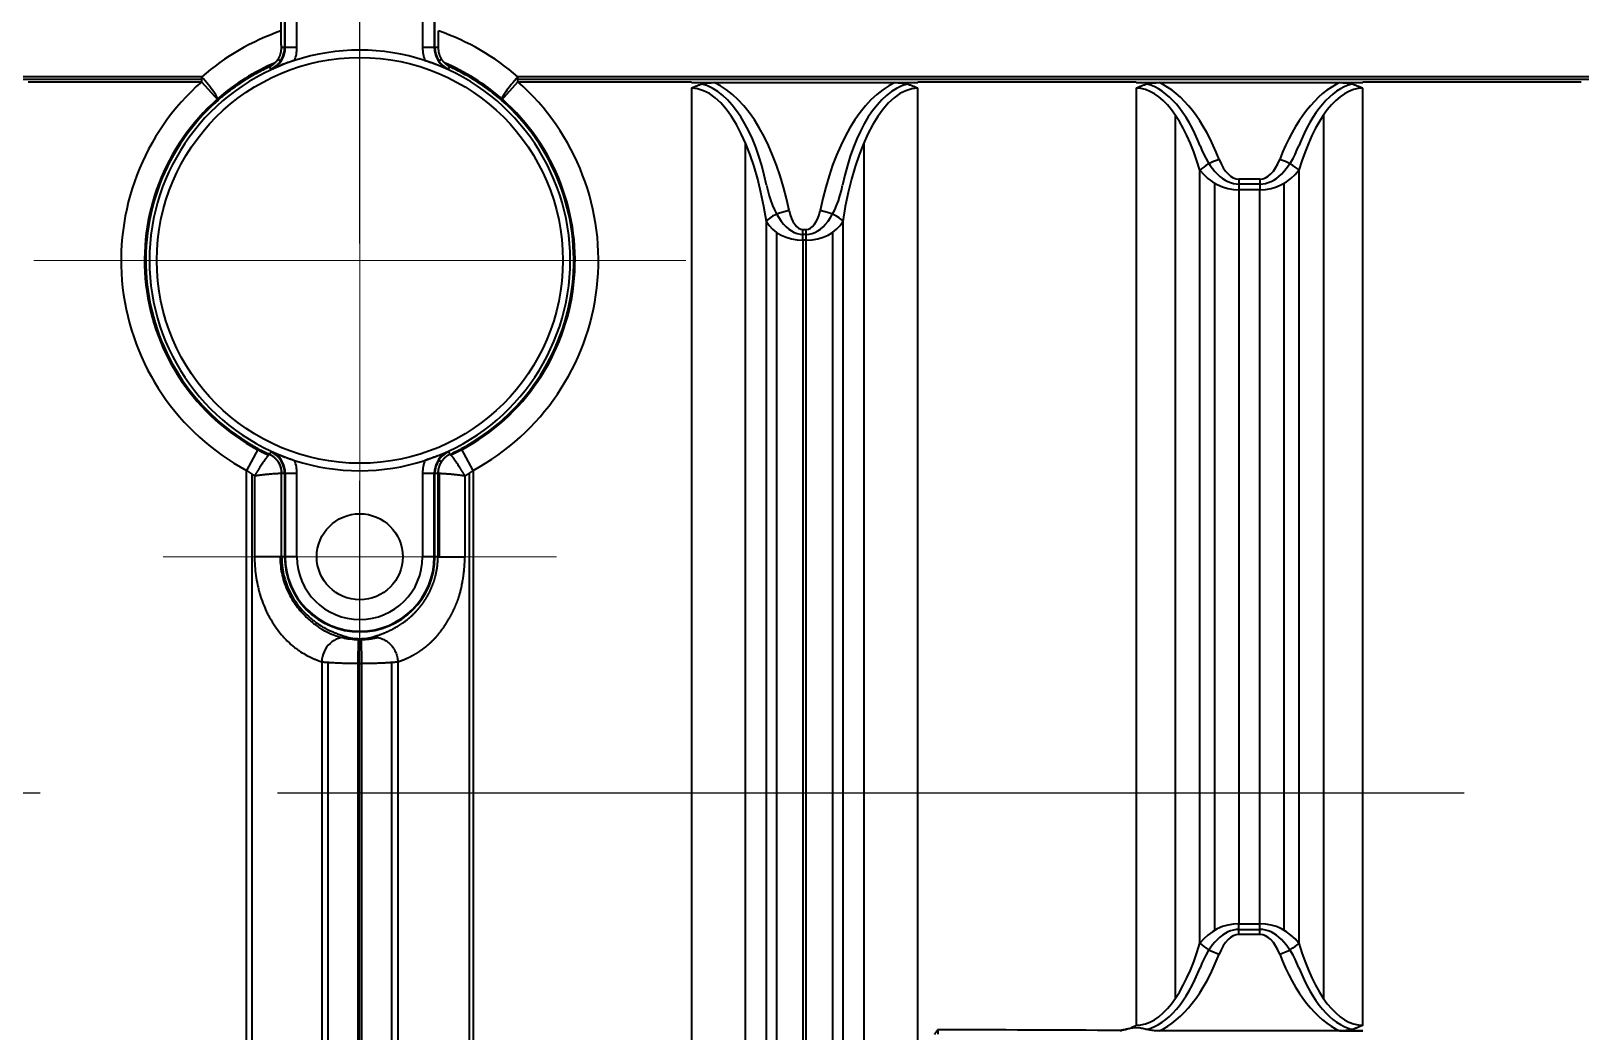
# Model space of a CAD drawing. Header units: millimetres. Extents: x -65 to 964, y 107 to 564.
# Drawn here: x 156.9 to 220, y 364.4 to 405.1 of the extents above; entities that cross this region are included whole.
import ezdxf

# ---------------------------------------------------------------- set-up
doc = ezdxf.new("R2010")
doc.units = ezdxf.units.MM
doc.linetypes.add('CENTER', pattern=[50.8, 31.75, -6.35, 6.35, -6.35])
doc.layers.add('1', color=7, linetype='Continuous', true_color=0xffffff)
doc.layers.add('10', color=7, linetype='Continuous', true_color=0xffffff)

msp = doc.modelspace()

# ---------------------------------------------------------------- linework, layer by layer
at = {"layer": '1', "color": 1, "linetype": 'CENTER', "ltscale": 1.52}
for p, q in [((170.301, 184.131), (170.301, 564.131)), ((-64.699, 374.131), (405.301, 374.131))]:
    msp.add_line(p, q, dxfattribs=at)
at = {"layer": '1', "color": 1, "linetype": 'CENTER', "lineweight": 18}
for p, q in [((170.301, 399.851), (170.301, 415.851)), ((170.301, 382.535), (170.301, 409.048)), ((157.044, 395.791), (183.557, 395.791)), ((170.301, 375.731), (170.301, 391.731)), ((162.301, 383.731), (178.301, 383.731))]:
    msp.add_line(p, q, dxfattribs=at)
at = {"layer": '10', "color": 7, "linetype": 'Continuous', "lineweight": 35}
for p, q in [((167.245, 413.416), (167.245, 404.451)), ((167.27, 404.451), (167.27, 413.44)), ((167.747, 404.451), (167.747, 413.471)), ((172.855, 413.471), (172.855, 404.451)), ((173.331, 413.44), (173.331, 404.451)), ((173.356, 404.451), (173.356, 413.416)), ((167.164, 411.842), (167.095, 405.127)), ((167.245, 404.451), (167.099, 404.451)), ((167.747, 404.451), (167.245, 404.451)), ((173.356, 404.451), (172.855, 404.451)), ((173.502, 404.451), (173.356, 404.451)), ((166.687, 403.577), (166.643, 403.671)), ((166.975, 403.985), (167.081, 403.913)), ((173.521, 403.913), (173.626, 403.986)), ((173.915, 403.577), (173.959, 403.671)), ((163.871, 403.258), (95.931, 403.258)), ((95.931, 403.162), (163.871, 403.162)), ((156.817, 403.064), (163.871, 403.064)), ((163.871, 403.258), (163.871, 403.064)), ((163.871, 403.064), (164.536, 402.312)), ((176.065, 402.312), (176.73, 403.064)), ((176.73, 403.064), (176.73, 403.258)), ((244.671, 403.258), (176.73, 403.258)), ((176.73, 403.162), (244.671, 403.162)), ((176.73, 403.064), (183.785, 403.064)), ((183.785, 403.029), (192.997, 403.029)), ((183.785, 403.027), (184.714, 403.027)), ((183.785, 402.797), (183.785, 321.924)), ((192.068, 403.027), (192.997, 403.027)), ((192.997, 403.064), (201.875, 403.064)), ((192.997, 321.924), (192.997, 402.797)), ((201.875, 403.029), (211.087, 403.029)), ((201.875, 403.027), (202.804, 403.027)), ((201.875, 402.797), (201.875, 364.666)), ((210.158, 403.027), (211.087, 403.027)), ((211.087, 403.064), (219.965, 403.064)), ((211.087, 364.666), (211.087, 402.797)), ((203.473, 365.761), (203.473, 401.701)), ((209.489, 401.701), (209.489, 365.761)), ((185.987, 321.924), (185.987, 400.562)), ((190.794, 400.562), (190.794, 321.924)), ((204.468, 368.002), (204.468, 399.461)), ((206.056, 399.104), (206.905, 399.104)), ((206.056, 399.104), (206.056, 398.665)), ((206.905, 399.104), (206.905, 398.665)), ((208.493, 399.461), (208.493, 368.002)), ((205.078, 368.536), (205.078, 398.927)), ((206.905, 398.896), (206.056, 398.896)), ((206.056, 398.665), (206.056, 368.798)), ((206.905, 398.665), (206.056, 398.665)), ((206.905, 368.798), (206.905, 398.665)), ((207.883, 398.927), (207.883, 368.536)), ((186.842, 324.856), (186.842, 397.378)), ((189.94, 397.378), (189.94, 324.856)), ((187.256, 325.457), (187.256, 396.93)), ((188.324, 397.053), (188.458, 397.053)), ((188.324, 396.615), (188.324, 397.053)), ((188.458, 396.846), (188.324, 396.846)), ((188.324, 396.615), (188.324, 325.879)), ((188.458, 396.615), (188.324, 396.615)), ((188.458, 396.615), (188.458, 397.053)), ((188.458, 325.879), (188.458, 396.615)), ((189.526, 396.93), (189.526, 325.457)), ((166.171, 388.13), (165.695, 387.247)), ((173.519, 387.668), (173.619, 387.599)), ((173.915, 388.006), (173.966, 387.896)), ((174.907, 387.247), (174.431, 388.13)), ((165.695, 321.924), (165.695, 387.247)), ((165.916, 387.097), (165.916, 321.924)), ((166.021, 387.028), (166.021, 383.731)), ((167.124, 387.131), (167.245, 387.131)), ((167.124, 383.731), (167.124, 387.131)), ((167.245, 387.131), (167.747, 387.131)), ((167.245, 387.131), (167.245, 383.731)), ((167.27, 387.131), (167.27, 383.731)), ((167.747, 383.731), (167.747, 387.131)), ((172.855, 387.131), (172.855, 383.731)), ((172.855, 387.131), (173.356, 387.131)), ((173.331, 383.731), (173.331, 387.131)), ((173.356, 383.731), (173.356, 387.131)), ((173.356, 387.131), (173.478, 387.131)), ((173.478, 387.131), (173.478, 383.731)), ((173.533, 387.131), (173.533, 383.731)), ((174.58, 383.731), (174.58, 387.029)), ((174.743, 387.135), (174.743, 321.924)), ((174.907, 387.247), (174.907, 321.924)), ((167.124, 383.731), (166.021, 383.731)), ((167.245, 383.731), (167.124, 383.731)), ((167.747, 383.731), (167.245, 383.731)), ((173.356, 383.731), (172.855, 383.731)), ((173.478, 383.731), (173.356, 383.731)), ((170.234, 379.395), (170.249, 380.398)), ((170.352, 380.398), (170.368, 379.395)), ((168.752, 379.458), (168.752, 324.856)), ((168.997, 379.438), (168.997, 325.276)), ((170.234, 325.879), (170.234, 379.395)), ((170.368, 379.395), (170.368, 325.879)), ((171.604, 325.276), (171.604, 379.438)), ((171.85, 379.458), (171.85, 324.856)), ((206.056, 368.798), (206.905, 368.798)), ((206.056, 368.359), (206.056, 368.798)), ((206.905, 368.359), (206.905, 368.798)), ((206.056, 368.567), (206.905, 368.567)), ((206.905, 368.359), (206.056, 368.359)), ((211.087, 364.435), (210.158, 364.435))]:
    msp.add_line(p, q, dxfattribs=at)
for centre, radius in [((170.301, 395.791), 8.256), ((170.301, 383.731), 1.75)]:
    msp.add_circle(centre, radius, dxfattribs=at)
for centre, radius, start, end in [((166.281, 404.451), 0.964, 294.90106, 0), ((166.281, 404.451), 0.989, 305.28924, 0), ((166.281, 404.451), 1.466, 339.11609, 0), ((170.301, 395.791), 8.558, 71.96087, 108.03913), ((174.321, 404.451), 1.466, 180, 200.88391), ((174.321, 404.451), 0.989, 180, 234.71093), ((174.321, 404.451), 0.964, 180, 245.09894), ((170.301, 395.791), 8.557, 108.03913, 251.96087), ((170.301, 395.791), 8.557, 288.03913, 71.96087), ((170.301, 395.791), 9.707, 131.48037, 241.67156), ((170.301, 395.791), 9.707, 298.32844, 48.51963), ((170.301, 395.791), 8.753, 131.48037, 241.67156), ((170.301, 395.791), 8.703, 131.48037, 241.67156), ((170.301, 395.791), 8.703, 298.32844, 48.51963), ((170.301, 395.791), 8.753, 298.32844, 48.51963), ((166.281, 387.131), 0.964, 0, 65.10173), ((166.281, 387.131), 0.989, 0, 54.70896), ((174.321, 387.131), 0.989, 125.29149, 180), ((174.321, 387.131), 0.964, 114.8981, 180), ((166.281, 387.131), 1.466, 0, 20.88391), ((170.301, 395.791), 8.558, 251.96087, 288.03913), ((174.321, 387.131), 1.466, 159.11609, 180), ((170.301, 383.731), 3.056, 180, 0), ((170.301, 383.731), 3.031, 180, 0), ((170.301, 383.731), 2.554, 180, 0), ((170.301, 383.731), 3.384, 269.11565, 270.88435), ((170.301, 383.731), 3.334, 269.11565, 270.88435), ((170.301, 383.731), 4.337, 269.11565, 270.88435)]:
    msp.add_arc(centre, radius, start, end, dxfattribs=at)
for centre, major_axis, ratio, start_param, end_param in [((170.301, 395.885), (0, 9.783), 0.999947, 0.33384, 0.717168), ((170.301, 395.885), (0, 9.783), 0.999947, 5.566017, 5.949346), ((170.301, 395.7), (0, 8.83), 0.999947, 0.400922, 0.712945), ((170.301, 395.7), (0, 8.83), 0.999947, 5.570241, 5.882263), ((163.871, 403.064), (0.661, -0.757), 0.128204, 0.052796, 1.716755), ((176.73, 403.064), (-0.661, -0.757), 0.128204, 4.566431, 6.230389), ((183.785, 393.946), (0, 8.85), 0.37474, 5.110584, 6.283185), ((183.785, 396.228), (0, 6.8), 0.487733, 5.109004, 6.150892), ((183.785, 394.385), (0, 8.85), 0.487733, 5.110584, 6.066213), ((192.997, 394.385), (0, 8.85), 0.487733, 0.216972, 1.172601), ((192.997, 396.228), (0, 6.8), 0.487733, 0.132278, 1.174154), ((192.997, 393.946), (0, 8.85), 0.37474, 0, 1.172601), ((201.875, 393.946), (0, 8.85), 0.37474, 5.385112, 6.283185), ((201.875, 396.228), (0, 6.8), 0.487733, 5.38361, 6.150892), ((201.875, 394.385), (0, 8.85), 0.487733, 5.385112, 6.066213), ((211.087, 394.385), (0, 8.85), 0.487733, 0.216972, 0.898073), ((211.087, 396.228), (0, 6.8), 0.487733, 0.132278, 0.900066), ((211.087, 393.946), (0, 8.85), 0.37474, 0, 0.898073), ((206.056, 403.058), (0, 4.162), 0.487733, 2.245974, 3.141593), ((206.905, 403.058), (0, 4.162), 0.487733, 3.141593, 4.036411), ((205.251, 399.461), (0.932, 0.362), 0.413857, 1.411347, 2.387692), ((206.056, 401.215), (0, 2.112), 0.487733, 2.243519, 3.141593), ((206.905, 401.215), (0, 2.112), 0.487733, 3.141593, 4.039666), ((207.711, 399.461), (-0.932, 0.362), 0.413857, 3.895494, 4.871838), ((206.056, 400.777), (0, 2.112), 0.961259, 2.243519, 3.141593), ((206.905, 400.777), (0, 2.112), 0.961259, 3.141593, 4.039666), ((188.324, 400.143), (0, 3.297), 0.487733, 1.97225, 3.141593), ((188.458, 400.143), (0, 3.297), 0.487733, 3.141593, 4.310991), ((187.763, 397.378), (-0.98, -0.201), 0.431102, 4.624168, 5.838981), ((188.324, 398.3), (0, 1.247), 0.487733, 1.968991, 3.141593), ((188.458, 398.3), (0, 1.247), 0.487733, 3.141593, 4.314194), ((189.018, 397.378), (0.98, -0.201), 0.431102, 0.444204, 1.659017), ((188.324, 397.861), (-1.608, 0), 0.775239, 0.398195, 1.570796), ((188.458, 397.861), (-1.608, 0), 0.775239, 1.570796, 2.743398), ((169.678, 379.458), (0.263, 0.97), 0.916691, 0.131349, 1.814849), ((206.056, 366.686), (0, 2.112), 0.961259, 0, 0.898073), ((206.905, 366.686), (0, 2.112), 0.961259, 5.385112, 6.283185), ((206.056, 364.405), (0, 4.162), 0.487733, 0, 0.895619), ((206.056, 366.247), (0, 2.112), 0.487733, 0, 0.898073), ((206.905, 364.405), (0, 4.162), 0.487733, 5.388367, 6.283185), ((206.905, 366.247), (0, 2.112), 0.487733, 5.385112, 6.283185), ((201.875, 373.516), (0, 8.85), 0.37474, 3.141593, 4.039666), ((201.875, 373.078), (0, 8.85), 0.487733, 3.358234, 4.039666), ((205.251, 368.002), (0.932, -0.362), 0.413857, 3.895494, 4.871838), ((207.711, 368.002), (-0.932, -0.362), 0.413857, 1.411347, 2.387692), ((211.087, 373.078), (0, 8.85), 0.487733, 2.243519, 2.924624), ((211.087, 373.516), (0, 8.85), 0.37474, 2.243519, 3.141593), ((201.875, 371.235), (0, 6.8), 0.487733, 3.272819, 4.041168), ((211.087, 371.235), (0, 6.8), 0.487733, 2.241527, 3.009299), ((772.461, 362.375), (-626.443, 1.852), 0.001442, 5.826717, 5.854122)]:
    msp.add_ellipse(centre, major_axis=major_axis, ratio=ratio, start_param=start_param, end_param=end_param, dxfattribs=at)
for points, knots in [([(167.095, 405.127), (167.095, 405.07), (167.094, 404.956), (167.094, 404.841), (167.095, 404.769), (167.095, 404.755), (167.095, 404.726), (167.095, 404.684), (167.096, 404.641), (167.097, 404.558), (167.098, 404.504), (167.099, 404.451)], [0, 0, 0, 0, 0.25, 0.5, 0.5, 0.5625, 0.5625, 0.625, 0.75, 0.75, 1, 1, 1, 1]), ([(173.502, 404.451), (173.503, 404.504), (173.504, 404.558), (173.506, 404.669), (173.506, 404.725), (173.507, 404.797), (173.507, 404.811), (173.507, 404.84), (173.507, 404.884), (173.507, 404.927), (173.507, 405.013), (173.507, 405.07), (173.506, 405.127)], [0, 0, 0, 0, 0.25, 0.25, 0.5, 0.5, 0.5625, 0.5625, 0.625, 0.75, 0.75, 1, 1, 1, 1]), ([(167.099, 404.451), (167.1, 404.404), (167.098, 404.358), (167.086, 404.27), (167.076, 404.228), (167.061, 404.177), (167.058, 404.167), (167.051, 404.147), (167.041, 404.118), (167.029, 404.089), (167.004, 404.035), (166.985, 404), (166.943, 403.935), (166.921, 403.905), (166.872, 403.847), (166.846, 403.821), (166.792, 403.771), (166.764, 403.749), (166.72, 403.718), (166.697, 403.703), (166.674, 403.689), (166.659, 403.68), (166.651, 403.676), (166.643, 403.671)], [0, 0, 0, 0, 0.125, 0.125, 0.25, 0.25, 0.28125, 0.28125, 0.3125, 0.375, 0.375, 0.5, 0.5, 0.625, 0.625, 0.75, 0.75, 0.875, 0.875, 0.9375, 0.96875, 0.96875, 1, 1, 1, 1]), ([(173.959, 403.671), (173.951, 403.676), (173.943, 403.68), (173.927, 403.689), (173.904, 403.703), (173.881, 403.718), (173.837, 403.749), (173.809, 403.771), (173.755, 403.821), (173.729, 403.847), (173.681, 403.905), (173.658, 403.935), (173.617, 404), (173.598, 404.035), (173.572, 404.089), (173.561, 404.118), (173.55, 404.147), (173.543, 404.167), (173.54, 404.177), (173.525, 404.228), (173.516, 404.27), (173.504, 404.358), (173.501, 404.404), (173.502, 404.451)], [0, 0, 0, 0, 0.03125, 0.03125, 0.0625, 0.125, 0.125, 0.25, 0.25, 0.375, 0.375, 0.5, 0.5, 0.625, 0.625, 0.6875, 0.71875, 0.71875, 0.75, 0.75, 0.875, 0.875, 1, 1, 1, 1]), ([(166.643, 403.671), (166.451, 403.583), (166.075, 403.395), (165.536, 403.073), (165.193, 402.834), (164.941, 402.645), (164.858, 402.58), (164.695, 402.448), (164.615, 402.381), (164.536, 402.312)], [0, 0, 0, 0, 0.25, 0.5, 0.75, 0.75, 0.875, 0.875, 1, 1, 1, 1]), ([(167.65, 403.929), (167.604, 403.914), (167.559, 403.899), (167.469, 403.869), (167.425, 403.854), (167.359, 403.831), (167.338, 403.824), (167.295, 403.809), (167.274, 403.801), (167.211, 403.779), (167.171, 403.765), (167.052, 403.721), (166.976, 403.692), (166.866, 403.649), (166.829, 403.635), (166.775, 403.613), (166.749, 403.602), (166.722, 403.591), (166.704, 403.584), (166.695, 403.58), (166.687, 403.577)], [0, 0, 0, 0, 0.125, 0.125, 0.25, 0.25, 0.3125, 0.3125, 0.375, 0.375, 0.5, 0.5, 0.75, 0.75, 0.875, 0.875, 0.9375, 0.96875, 0.96875, 1, 1, 1, 1]), ([(172.951, 403.929), (172.997, 403.914), (173.042, 403.899), (173.132, 403.869), (173.176, 403.854), (173.242, 403.831), (173.264, 403.824), (173.306, 403.809), (173.327, 403.801), (173.39, 403.779), (173.43, 403.765), (173.549, 403.721), (173.625, 403.692), (173.736, 403.649), (173.772, 403.635), (173.826, 403.613), (173.853, 403.602), (173.879, 403.591), (173.897, 403.584), (173.906, 403.58), (173.915, 403.577)], [0, 0, 0, 0, 0.125, 0.125, 0.25, 0.25, 0.3125, 0.3125, 0.375, 0.375, 0.5, 0.5, 0.75, 0.75, 0.875, 0.875, 0.9375, 0.96875, 0.96875, 1, 1, 1, 1]), ([(176.065, 402.312), (175.907, 402.449), (175.582, 402.713), (175.068, 403.071), (174.708, 403.286), (174.431, 403.438), (174.338, 403.487), (174.15, 403.582), (174.055, 403.627), (173.959, 403.671)], [0, 0, 0, 0, 0.25, 0.5, 0.75, 0.75, 0.875, 0.875, 1, 1, 1, 1]), ([(183.785, 402.797), (183.789, 402.799), (183.793, 402.801), (183.802, 402.806), (183.816, 402.813), (183.847, 402.83), (183.911, 402.861), (183.967, 402.884), (184.024, 402.906), (184.043, 402.913), (184.081, 402.927), (184.139, 402.946), (184.197, 402.962), (184.314, 402.99), (184.393, 403.004), (184.552, 403.023), (184.633, 403.027), (184.714, 403.027)], [0, 0, 0, 0, 0.015625, 0.015625, 0.03125, 0.0625, 0.125, 0.25, 0.25, 0.3125, 0.3125, 0.375, 0.5, 0.5, 0.75, 0.75, 1, 1, 1, 1]), ([(192.068, 403.027), (192.149, 403.027), (192.229, 403.023), (192.388, 403.004), (192.467, 402.99), (192.584, 402.962), (192.642, 402.946), (192.7, 402.927), (192.738, 402.913), (192.757, 402.906), (192.814, 402.884), (192.87, 402.861), (192.934, 402.83), (192.966, 402.813), (192.979, 402.806), (192.988, 402.801), (192.992, 402.799), (192.997, 402.797)], [0, 0, 0, 0, 0.25, 0.25, 0.5, 0.5, 0.625, 0.6875, 0.6875, 0.75, 0.75, 0.875, 0.9375, 0.96875, 0.984375, 0.984375, 1, 1, 1, 1]), ([(201.875, 402.797), (201.879, 402.799), (201.883, 402.801), (201.892, 402.806), (201.906, 402.813), (201.937, 402.83), (202.001, 402.861), (202.057, 402.884), (202.114, 402.906), (202.133, 402.913), (202.171, 402.927), (202.229, 402.946), (202.287, 402.962), (202.404, 402.99), (202.483, 403.004), (202.642, 403.023), (202.723, 403.027), (202.804, 403.027)], [0, 0, 0, 0, 0.015625, 0.015625, 0.03125, 0.0625, 0.125, 0.25, 0.25, 0.3125, 0.3125, 0.375, 0.5, 0.5, 0.75, 0.75, 1, 1, 1, 1]), ([(210.158, 403.027), (210.239, 403.027), (210.319, 403.023), (210.478, 403.004), (210.557, 402.99), (210.674, 402.962), (210.732, 402.946), (210.79, 402.927), (210.828, 402.913), (210.847, 402.906), (210.904, 402.884), (210.96, 402.861), (211.024, 402.83), (211.056, 402.813), (211.069, 402.806), (211.078, 402.801), (211.082, 402.799), (211.087, 402.797)], [0, 0, 0, 0, 0.25, 0.25, 0.5, 0.5, 0.625, 0.6875, 0.6875, 0.75, 0.75, 0.875, 0.9375, 0.96875, 0.984375, 0.984375, 1, 1, 1, 1]), ([(166.628, 387.899), (166.627, 387.899), (166.626, 387.899), (166.624, 387.899), (166.622, 387.898), (166.62, 387.898), (166.618, 387.897), (166.616, 387.895), (166.613, 387.894), (166.611, 387.892), (166.609, 387.89), (166.606, 387.888), (166.603, 387.885), (166.601, 387.882), (166.598, 387.879), (166.595, 387.876), (166.592, 387.872), (166.588, 387.869), (166.585, 387.865), (166.581, 387.86), (166.578, 387.856), (166.574, 387.851), (166.57, 387.846), (166.565, 387.841), (166.561, 387.835), (166.556, 387.829), (166.552, 387.823), (166.547, 387.817), (166.541, 387.811), (166.536, 387.804), (166.531, 387.797), (166.525, 387.79), (166.519, 387.782), (166.513, 387.774), (166.507, 387.766), (166.501, 387.758), (166.494, 387.749), (166.488, 387.741), (166.481, 387.731), (166.474, 387.722), (166.467, 387.713), (166.46, 387.703), (166.453, 387.693), (166.445, 387.682), (166.437, 387.671), (166.43, 387.661), (166.422, 387.649), (166.403, 387.623), (166.373, 387.578), (166.328, 387.511), (166.28, 387.436), (166.24, 387.373), (166.21, 387.327), (166.193, 387.299), (166.176, 387.272), (166.158, 387.244), (166.141, 387.217), (166.124, 387.189), (166.107, 387.162), (166.089, 387.135), (166.072, 387.108), (166.055, 387.081), (166.038, 387.055), (166.026, 387.037), (166.021, 387.028)], [0, 0, 0, 0, 0.0097, 0.019458, 0.029275, 0.039149, 0.049079, 0.059066, 0.069109, 0.079206, 0.089357, 0.099563, 0.109821, 0.120133, 0.130496, 0.14091, 0.151376, 0.161892, 0.172459, 0.183075, 0.19374, 0.204455, 0.215218, 0.226032, 0.236895, 0.247809, 0.258774, 0.269788, 0.280853, 0.291968, 0.303132, 0.314345, 0.325605, 0.336913, 0.348266, 0.359665, 0.371106, 0.38259, 0.394115, 0.40568, 0.417285, 0.428933, 0.440627, 0.452369, 0.464162, 0.476007, 0.487904, 0.499857, 0.558334, 0.619725, 0.68397, 0.751069, 0.772711, 0.79417, 0.815445, 0.836548, 0.857491, 0.878284, 0.898933, 0.919439, 0.939803, 0.960021, 0.980089, 1, 1, 1, 1]), ([(166.582, 387.861), (166.479, 387.911), (166.375, 387.963), (166.23, 388.04), (166.188, 388.062), (166.146, 388.085)], [0, 0, 0, 0, 0.711831, 0.711831, 1, 1, 1, 1]), ([(166.171, 388.13), (166.246, 388.09), (166.322, 388.05), (166.474, 387.973), (166.551, 387.936), (166.628, 387.899)], [0, 0, 0, 0, 0.5, 0.5, 1, 1, 1, 1]), ([(167.124, 387.131), (167.124, 387.134), (167.124, 387.14), (167.124, 387.148), (167.123, 387.157), (167.123, 387.166), (167.123, 387.177), (167.122, 387.189), (167.121, 387.203), (167.119, 387.221), (167.116, 387.243), (167.112, 387.271), (167.106, 387.305), (167.096, 387.346), (167.082, 387.397), (167.062, 387.45), (167.038, 387.504), (167.008, 387.56), (166.969, 387.621), (166.932, 387.668), (166.903, 387.701), (166.886, 387.719), (166.868, 387.736), (166.85, 387.754), (166.831, 387.771), (166.811, 387.787), (166.79, 387.803), (166.769, 387.819), (166.747, 387.834), (166.725, 387.848), (166.702, 387.862), (166.678, 387.875), (166.653, 387.888), (166.636, 387.895), (166.628, 387.899)], [0, 0, 0, 0, 0.008614, 0.017059, 0.025865, 0.035408, 0.045913, 0.058767, 0.073739, 0.090879, 0.114379, 0.143408, 0.177971, 0.221291, 0.275563, 0.340784, 0.396137, 0.46129, 0.536242, 0.620992, 0.6464, 0.672065, 0.697984, 0.724159, 0.75059, 0.777276, 0.804218, 0.831416, 0.85887, 0.886581, 0.914548, 0.942774, 0.971258, 1, 1, 1, 1]), ([(166.628, 387.899), (166.632, 387.897), (166.641, 387.893), (166.653, 387.887), (166.665, 387.881), (166.677, 387.875), (166.688, 387.869), (166.7, 387.862), (166.711, 387.856), (166.722, 387.849), (166.733, 387.842), (166.743, 387.835), (166.753, 387.828), (166.763, 387.821), (166.773, 387.814), (166.783, 387.807), (166.792, 387.8), (166.801, 387.793), (166.81, 387.786), (166.819, 387.778), (166.827, 387.771), (166.835, 387.764), (166.843, 387.757), (166.851, 387.75), (166.859, 387.742), (166.866, 387.735), (166.873, 387.728), (166.88, 387.721), (166.887, 387.714), (166.894, 387.706), (166.9, 387.699), (166.907, 387.692), (166.913, 387.685), (166.919, 387.678), (166.925, 387.671), (166.93, 387.665), (166.936, 387.658), (166.941, 387.651), (166.946, 387.644), (166.951, 387.638), (166.956, 387.631), (166.96, 387.625), (166.965, 387.619), (166.969, 387.612), (166.974, 387.606), (166.978, 387.6), (166.982, 387.594), (166.998, 387.569), (167.023, 387.526), (167.051, 387.466), (167.071, 387.413), (167.086, 387.365), (167.097, 387.322), (167.105, 387.283), (167.11, 387.25), (167.114, 387.222), (167.116, 387.198), (167.117, 387.175), (167.118, 387.153), (167.118, 387.139), (167.118, 387.131), (167.118, 387.131)], [0, 0, 0, 0, 0.014438, 0.028717, 0.042838, 0.0568, 0.070604, 0.084249, 0.097734, 0.111062, 0.12423, 0.137239, 0.15009, 0.162782, 0.175315, 0.187688, 0.199903, 0.211959, 0.223856, 0.235593, 0.247172, 0.258591, 0.269852, 0.280953, 0.291895, 0.302678, 0.313302, 0.323766, 0.334071, 0.344218, 0.354205, 0.364032, 0.373701, 0.383211, 0.392561, 0.401752, 0.410784, 0.419657, 0.428372, 0.436927, 0.445323, 0.45356, 0.461639, 0.469559, 0.47732, 0.484922, 0.492366, 0.499652, 0.578087, 0.646782, 0.705703, 0.754888, 0.802526, 0.843946, 0.879272, 0.906878, 0.931933, 0.955045, 0.977235, 0.999935, 1, 1, 1, 1]), ([(166.687, 388.006), (166.704, 387.999), (166.722, 387.991), (166.758, 387.977), (166.811, 387.955), (166.865, 387.934), (166.975, 387.891), (167.051, 387.862), (167.17, 387.819), (167.211, 387.804), (167.274, 387.782), (167.295, 387.774), (167.338, 387.759), (167.36, 387.751), (167.425, 387.729), (167.469, 387.714), (167.559, 387.684), (167.604, 387.669), (167.65, 387.654)], [0, 0, 0, 0, 0.0625, 0.0625, 0.125, 0.25, 0.25, 0.5, 0.5, 0.625, 0.625, 0.6875, 0.6875, 0.75, 0.75, 0.875, 0.875, 1, 1, 1, 1]), ([(173.915, 388.006), (173.897, 387.999), (173.879, 387.991), (173.844, 387.977), (173.79, 387.955), (173.736, 387.934), (173.626, 387.891), (173.55, 387.862), (173.451, 387.826), (173.43, 387.818), (173.389, 387.804), (173.369, 387.796), (173.306, 387.774), (173.263, 387.759), (173.198, 387.736), (173.176, 387.729), (173.143, 387.718), (173.132, 387.714), (173.109, 387.706), (173.098, 387.702), (173.041, 387.683), (172.996, 387.669), (172.951, 387.654)], [0, 0, 0, 0, 0.0625, 0.0625, 0.125, 0.25, 0.25, 0.5, 0.5, 0.5625, 0.5625, 0.625, 0.625, 0.75, 0.75, 0.8125, 0.8125, 0.84375, 0.84375, 0.875, 0.875, 1, 1, 1, 1]), ([(173.966, 387.896), (173.962, 387.894), (173.954, 387.891), (173.941, 387.885), (173.93, 387.878), (173.918, 387.872), (173.907, 387.866), (173.895, 387.859), (173.884, 387.853), (173.874, 387.846), (173.863, 387.84), (173.853, 387.833), (173.843, 387.826), (173.833, 387.819), (173.823, 387.812), (173.814, 387.805), (173.804, 387.798), (173.795, 387.791), (173.787, 387.784), (173.778, 387.777), (173.77, 387.769), (173.761, 387.762), (173.753, 387.755), (173.745, 387.748), (173.738, 387.741), (173.73, 387.734), (173.723, 387.726), (173.716, 387.719), (173.709, 387.712), (173.703, 387.705), (173.696, 387.698), (173.69, 387.691), (173.684, 387.684), (173.678, 387.677), (173.672, 387.67), (173.666, 387.663), (173.661, 387.656), (173.655, 387.649), (173.65, 387.643), (173.645, 387.636), (173.64, 387.629), (173.635, 387.623), (173.631, 387.616), (173.626, 387.61), (173.622, 387.604), (173.618, 387.597), (173.614, 387.591), (173.598, 387.566), (173.573, 387.524), (173.546, 387.465), (173.526, 387.414), (173.511, 387.367), (173.499, 387.324), (173.491, 387.285), (173.486, 387.25), (173.482, 387.22), (173.48, 387.192), (173.478, 387.169), (173.478, 387.149), (173.478, 387.137), (173.478, 387.131)], [0, 0, 0, 0, 0.014227, 0.028305, 0.042234, 0.056013, 0.069643, 0.083124, 0.096456, 0.109638, 0.122672, 0.135556, 0.148291, 0.160877, 0.173313, 0.185601, 0.197739, 0.209728, 0.221568, 0.233258, 0.2448, 0.256192, 0.267435, 0.278529, 0.289474, 0.30027, 0.310917, 0.321414, 0.331762, 0.341961, 0.352011, 0.361912, 0.371663, 0.381266, 0.390719, 0.400023, 0.409178, 0.418184, 0.427041, 0.435748, 0.444307, 0.452716, 0.460976, 0.469087, 0.477049, 0.484862, 0.492526, 0.500041, 0.57781, 0.645396, 0.702792, 0.749998, 0.800272, 0.841938, 0.874994, 0.910252, 0.937496, 0.961839, 0.981771, 1, 1, 1, 1]), ([(173.966, 387.896), (173.962, 387.894), (173.953, 387.89), (173.94, 387.883), (173.927, 387.876), (173.914, 387.869), (173.901, 387.862), (173.888, 387.854), (173.875, 387.846), (173.862, 387.838), (173.85, 387.83), (173.837, 387.821), (173.825, 387.812), (173.813, 387.803), (173.801, 387.793), (173.789, 387.784), (173.777, 387.774), (173.765, 387.764), (173.754, 387.753), (173.743, 387.742), (173.731, 387.732), (173.72, 387.72), (173.71, 387.709), (173.699, 387.698), (173.689, 387.686), (173.679, 387.674), (173.669, 387.662), (173.659, 387.649), (173.649, 387.636), (173.64, 387.624), (173.631, 387.611), (173.622, 387.598), (173.616, 387.589), (173.613, 387.584), (173.612, 387.582), (173.611, 387.58), (173.609, 387.578), (173.607, 387.574), (173.605, 387.57), (173.602, 387.565), (173.598, 387.559), (173.594, 387.552), (173.59, 387.545), (173.585, 387.536), (173.581, 387.527), (173.575, 387.517), (173.57, 387.506), (173.564, 387.494), (173.558, 387.482), (173.552, 387.468), (173.546, 387.454), (173.54, 387.439), (173.534, 387.422), (173.528, 387.405), (173.522, 387.387), (173.516, 387.368), (173.511, 387.348), (173.506, 387.327), (173.501, 387.306), (173.496, 387.283), (173.492, 387.26), (173.489, 387.235), (173.486, 387.21), (173.484, 387.185), (173.483, 387.158), (173.483, 387.14), (173.483, 387.131)], [0, 0, 0, 0, 0.015327, 0.03073, 0.046206, 0.061754, 0.077371, 0.093056, 0.108807, 0.124622, 0.140498, 0.156434, 0.172426, 0.188473, 0.204572, 0.220721, 0.236918, 0.253159, 0.269442, 0.285765, 0.302125, 0.318519, 0.334945, 0.3514, 0.36788, 0.384384, 0.400908, 0.41745, 0.434006, 0.450574, 0.467151, 0.483733, 0.500319, 0.500916, 0.502448, 0.504915, 0.508318, 0.512655, 0.517928, 0.524135, 0.531277, 0.539352, 0.54836, 0.5583, 0.56917, 0.580969, 0.593692, 0.607338, 0.621901, 0.637378, 0.653761, 0.671045, 0.689221, 0.708278, 0.728207, 0.748994, 0.770625, 0.793085, 0.816355, 0.840415, 0.865244, 0.890817, 0.917108, 0.94409, 0.971731, 1, 1, 1, 1]), ([(174.58, 387.029), (174.577, 387.034), (174.571, 387.043), (174.562, 387.057), (174.553, 387.071), (174.544, 387.084), (174.535, 387.098), (174.526, 387.112), (174.517, 387.126), (174.508, 387.141), (174.499, 387.155), (174.49, 387.169), (174.481, 387.183), (174.472, 387.197), (174.463, 387.212), (174.454, 387.226), (174.445, 387.24), (174.436, 387.254), (174.427, 387.269), (174.418, 387.283), (174.409, 387.297), (174.4, 387.311), (174.391, 387.326), (174.382, 387.34), (174.359, 387.377), (174.322, 387.435), (174.273, 387.51), (174.228, 387.578), (174.188, 387.637), (174.153, 387.688), (174.121, 387.732), (174.093, 387.77), (174.068, 387.802), (174.05, 387.824), (174.038, 387.839), (174.03, 387.848), (174.022, 387.856), (174.015, 387.864), (174.008, 387.87), (174.002, 387.876), (173.995, 387.882), (173.99, 387.886), (173.984, 387.89), (173.979, 387.893), (173.974, 387.895), (173.97, 387.896), (173.967, 387.896), (173.966, 387.896)], [0, 0, 0, 0, 0.010389, 0.020812, 0.031268, 0.041759, 0.052285, 0.062845, 0.07344, 0.084072, 0.094739, 0.105443, 0.116185, 0.126965, 0.137784, 0.148642, 0.159542, 0.170485, 0.181472, 0.192504, 0.203585, 0.214714, 0.225892, 0.237119, 0.248394, 0.314552, 0.378481, 0.440197, 0.499655, 0.552811, 0.604395, 0.654528, 0.703137, 0.750146, 0.768935, 0.78779, 0.806714, 0.825715, 0.844792, 0.863949, 0.883182, 0.902492, 0.921874, 0.941323, 0.960833, 0.980395, 1, 1, 1, 1]), ([(166.021, 387.028), (166.026, 387.029), (166.036, 387.031), (166.052, 387.033), (166.067, 387.036), (166.083, 387.038), (166.098, 387.04), (166.114, 387.042), (166.129, 387.045), (166.145, 387.047), (166.16, 387.049), (166.176, 387.051), (166.191, 387.053), (166.207, 387.055), (166.222, 387.057), (166.237, 387.059), (166.253, 387.061), (166.268, 387.063), (166.284, 387.065), (166.299, 387.067), (166.314, 387.069), (166.329, 387.071), (166.345, 387.073), (166.36, 387.075), (166.375, 387.076), (166.39, 387.078), (166.405, 387.08), (166.42, 387.082), (166.435, 387.083), (166.45, 387.085), (166.468, 387.087), (166.495, 387.09), (166.537, 387.094), (166.596, 387.099), (166.681, 387.107), (166.763, 387.113), (166.837, 387.118), (166.892, 387.122), (166.943, 387.124), (166.988, 387.127), (167.023, 387.129), (167.049, 387.13), (167.068, 387.131), (167.083, 387.131), (167.094, 387.131), (167.103, 387.131), (167.11, 387.131), (167.115, 387.131), (167.117, 387.131), (167.118, 387.131)], [0, 0, 0, 0, 0.010045, 0.020079, 0.030104, 0.040119, 0.050127, 0.060126, 0.07012, 0.080108, 0.090091, 0.100071, 0.110048, 0.120024, 0.129998, 0.139974, 0.14995, 0.159929, 0.169911, 0.179898, 0.189891, 0.19989, 0.209897, 0.219912, 0.229934, 0.239963, 0.249999, 0.260041, 0.270089, 0.280142, 0.2902, 0.306629, 0.335951, 0.378188, 0.433344, 0.523579, 0.575598, 0.627521, 0.680249, 0.73379, 0.788149, 0.823625, 0.856551, 0.886911, 0.914696, 0.939898, 0.962515, 0.982548, 1, 1, 1, 1]), ([(167.118, 387.131), (167.119, 387.131), (167.12, 387.131), (167.121, 387.131), (167.123, 387.131), (167.123, 387.131), (167.124, 387.131)], [0, 0, 0, 0, 0.107436, 0.373039, 0.751179, 1, 1, 1, 1]), ([(173.478, 387.131), (173.478, 387.131), (173.478, 387.131), (173.479, 387.131), (173.481, 387.131), (173.482, 387.131), (173.483, 387.131), (173.483, 387.131)], [0, 0, 0, 0, 0.157178, 0.500003, 0.666669, 0.833334, 1, 1, 1, 1]), ([(173.483, 387.131), (173.483, 387.131), (173.485, 387.131), (173.487, 387.131), (173.491, 387.131), (173.495, 387.131), (173.501, 387.131), (173.508, 387.131), (173.517, 387.131), (173.528, 387.131), (173.542, 387.13), (173.558, 387.129), (173.577, 387.129), (173.604, 387.127), (173.641, 387.125), (173.694, 387.122), (173.763, 387.118), (173.825, 387.114), (173.873, 387.11), (173.9, 387.108), (173.927, 387.106), (173.955, 387.103), (173.983, 387.101), (174.012, 387.098), (174.042, 387.096), (174.071, 387.093), (174.102, 387.09), (174.132, 387.087), (174.163, 387.083), (174.195, 387.08), (174.226, 387.077), (174.258, 387.073), (174.29, 387.069), (174.321, 387.065), (174.354, 387.061), (174.386, 387.057), (174.418, 387.053), (174.45, 387.048), (174.483, 387.044), (174.515, 387.039), (174.548, 387.034), (174.569, 387.031), (174.58, 387.029)], [0, 0, 0, 0, 0.009512, 0.021044, 0.034599, 0.050179, 0.067785, 0.087418, 0.109078, 0.132763, 0.158466, 0.186183, 0.215902, 0.24762, 0.296982, 0.354845, 0.421188, 0.495998, 0.517136, 0.538268, 0.559393, 0.580513, 0.601628, 0.622736, 0.643836, 0.664926, 0.686002, 0.70706, 0.728097, 0.749109, 0.770092, 0.791041, 0.811955, 0.832837, 0.853699, 0.874551, 0.895402, 0.916264, 0.937146, 0.958056, 0.979005, 1, 1, 1, 1]), ([(166.021, 383.731), (166.021, 383.667), (166.022, 383.602), (166.027, 383.474), (166.03, 383.41), (166.044, 383.218), (166.057, 383.091), (166.093, 382.837), (166.116, 382.711), (166.157, 382.523), (166.172, 382.461), (166.196, 382.367), (166.204, 382.336), (166.221, 382.274), (166.23, 382.243), (166.275, 382.089), (166.316, 381.968), (166.408, 381.729), (166.458, 381.612), (166.54, 381.439), (166.569, 381.382), (166.613, 381.298), (166.629, 381.269), (166.66, 381.214), (166.676, 381.186), (166.756, 381.049), (166.824, 380.943), (166.968, 380.74), (167.044, 380.643), (167.163, 380.503), (167.204, 380.458), (167.267, 380.392), (167.288, 380.37), (167.33, 380.327), (167.436, 380.222), (167.545, 380.127), (167.655, 380.04), (167.677, 380.022), (167.722, 379.989), (167.744, 379.973), (167.81, 379.925), (167.94, 379.836), (168.066, 379.762), (168.187, 379.697), (168.247, 379.666), (168.305, 379.639), (168.342, 379.621), (168.361, 379.613), (168.416, 379.588), (168.452, 379.573), (168.52, 379.545), (168.552, 379.532), (168.646, 379.496), (168.702, 379.476), (168.752, 379.458)], [0, 0, 0, 0, 0.03125, 0.03125, 0.0625, 0.0625, 0.125, 0.125, 0.1875, 0.1875, 0.21875, 0.21875, 0.234375, 0.234375, 0.25, 0.25, 0.3125, 0.3125, 0.375, 0.375, 0.40625, 0.40625, 0.421875, 0.421875, 0.4375, 0.4375, 0.5, 0.5, 0.5625, 0.5625, 0.59375, 0.59375, 0.609375, 0.609375, 0.625, 0.6875, 0.6875, 0.703125, 0.703125, 0.71875, 0.71875, 0.75, 0.8125, 0.8125, 0.84375, 0.859375, 0.859375, 0.875, 0.875, 0.90625, 0.90625, 0.9375, 0.9375, 1, 1, 1, 1]), ([(167.06, 383.731), (167.06, 383.656), (167.062, 383.581), (167.083, 383.27), (167.126, 383.031), (167.257, 382.578), (167.346, 382.363), (167.562, 381.956), (167.687, 381.771), (167.952, 381.444), (168.094, 381.3), (168.36, 381.062), (168.488, 380.965), (168.656, 380.846), (168.709, 380.81), (168.756, 380.778)], [0, 0, 0, 0, 0.053783, 0.053783, 0.224746, 0.224746, 0.395709, 0.395709, 0.566672, 0.566672, 0.737635, 0.737635, 0.908598, 0.908598, 1, 1, 1, 1]), ([(167.124, 383.731), (167.124, 383.701), (167.124, 383.671), (167.126, 383.611), (167.13, 383.52), (167.137, 383.431), (167.158, 383.253), (167.178, 383.135), (167.217, 382.961), (167.232, 382.903), (167.257, 382.816), (167.266, 382.787), (167.284, 382.73), (167.294, 382.701), (167.343, 382.559), (167.389, 382.449), (167.491, 382.235), (167.548, 382.131), (167.641, 381.98), (167.674, 381.931), (167.724, 381.858), (167.742, 381.834), (167.776, 381.787), (167.794, 381.764), (167.954, 381.558), (168.11, 381.397), (168.293, 381.239), (168.313, 381.222), (168.354, 381.188), (168.375, 381.171), (168.436, 381.123), (168.477, 381.092), (168.6, 381.004), (168.68, 380.951), (168.779, 380.892), (168.799, 380.88), (168.838, 380.857), (168.896, 380.824), (168.952, 380.795), (169.062, 380.738), (169.132, 380.706), (169.265, 380.647), (169.328, 380.621), (169.417, 380.587), (169.446, 380.576), (169.502, 380.556), (169.53, 380.546), (169.608, 380.519), (169.657, 380.504), (169.745, 380.476), (169.786, 380.463), (169.823, 380.452)], [0, 0, 0, 0, 0.015625, 0.015625, 0.03125, 0.0625, 0.0625, 0.125, 0.125, 0.15625, 0.15625, 0.171875, 0.171875, 0.1875, 0.1875, 0.25, 0.25, 0.3125, 0.3125, 0.34375, 0.34375, 0.359375, 0.359375, 0.375, 0.375, 0.5, 0.5, 0.515625, 0.515625, 0.53125, 0.53125, 0.5625, 0.5625, 0.625, 0.625, 0.640625, 0.640625, 0.65625, 0.6875, 0.6875, 0.75, 0.75, 0.8125, 0.8125, 0.84375, 0.84375, 0.875, 0.875, 0.9375, 0.9375, 1, 1, 1, 1]), ([(170.779, 380.452), (170.784, 380.453), (170.795, 380.456), (170.811, 380.461), (170.827, 380.466), (170.843, 380.471), (170.859, 380.476), (170.876, 380.481), (170.892, 380.486), (170.909, 380.491), (170.925, 380.496), (170.942, 380.501), (170.959, 380.507), (170.975, 380.512), (170.992, 380.518), (171.009, 380.524), (171.026, 380.529), (171.043, 380.535), (171.06, 380.541), (171.078, 380.547), (171.095, 380.553), (171.112, 380.56), (171.129, 380.566), (171.147, 380.572), (171.164, 380.579), (171.182, 380.586), (171.199, 380.592), (171.217, 380.599), (171.235, 380.606), (171.252, 380.613), (171.27, 380.62), (171.288, 380.628), (171.306, 380.635), (171.324, 380.642), (171.342, 380.65), (171.36, 380.658), (171.378, 380.666), (171.396, 380.674), (171.415, 380.682), (171.433, 380.69), (171.451, 380.698), (171.47, 380.707), (171.488, 380.715), (171.506, 380.724), (171.525, 380.733), (171.543, 380.742), (171.562, 380.751), (171.597, 380.768), (171.649, 380.795), (171.721, 380.833), (171.795, 380.875), (171.872, 380.922), (171.952, 380.972), (172.038, 381.03), (172.13, 381.096), (172.226, 381.17), (172.32, 381.248), (172.413, 381.33), (172.479, 381.394), (172.522, 381.436), (172.54, 381.455), (172.559, 381.475), (172.578, 381.494), (172.597, 381.515), (172.616, 381.535), (172.635, 381.557), (172.654, 381.578), (172.674, 381.6), (172.693, 381.623), (172.713, 381.646), (172.732, 381.669), (172.752, 381.693), (172.771, 381.718), (172.791, 381.743), (172.811, 381.768), (172.83, 381.794), (172.85, 381.821), (172.869, 381.848), (172.889, 381.875), (172.908, 381.903), (172.927, 381.932), (172.947, 381.961), (172.966, 381.99), (172.985, 382.021), (173.004, 382.051), (173.023, 382.083), (173.041, 382.114), (173.06, 382.147), (173.078, 382.18), (173.096, 382.213), (173.114, 382.247), (173.132, 382.282), (173.149, 382.317), (173.166, 382.353), (173.183, 382.389), (173.2, 382.426), (173.216, 382.463), (173.232, 382.501), (173.248, 382.54), (173.263, 382.579), (173.278, 382.618), (173.293, 382.659), (173.307, 382.699), (173.321, 382.741), (173.334, 382.783), (173.347, 382.825), (173.359, 382.868), (173.371, 382.912), (173.382, 382.956), (173.393, 383.001), (173.403, 383.046), (173.413, 383.092), (173.422, 383.138), (173.43, 383.185), (173.438, 383.232), (173.445, 383.28), (173.452, 383.328), (173.458, 383.377), (173.463, 383.426), (173.467, 383.476), (173.471, 383.526), (173.474, 383.577), (173.476, 383.628), (173.477, 383.68), (173.477, 383.714), (173.478, 383.731)], [0, 0, 0, 0, 0.008022, 0.015976, 0.023863, 0.031682, 0.039434, 0.04712, 0.054739, 0.062292, 0.069779, 0.077201, 0.084557, 0.091848, 0.099074, 0.106236, 0.113334, 0.120368, 0.127339, 0.134247, 0.141092, 0.147874, 0.154595, 0.161255, 0.167853, 0.174391, 0.180868, 0.187286, 0.193644, 0.199943, 0.206185, 0.212368, 0.218494, 0.224563, 0.230576, 0.236533, 0.242435, 0.248282, 0.254076, 0.259816, 0.265503, 0.271139, 0.276723, 0.282257, 0.287741, 0.293176, 0.298562, 0.303901, 0.323135, 0.34266, 0.362506, 0.3827, 0.403268, 0.424236, 0.449083, 0.473595, 0.497811, 0.521775, 0.54553, 0.55045, 0.555423, 0.560448, 0.565528, 0.570661, 0.575848, 0.581091, 0.58639, 0.591744, 0.597155, 0.602622, 0.608148, 0.61373, 0.619371, 0.625071, 0.63083, 0.636647, 0.642525, 0.648462, 0.65446, 0.660519, 0.666639, 0.67282, 0.679062, 0.685367, 0.691733, 0.698163, 0.704655, 0.71121, 0.717828, 0.72451, 0.731256, 0.738066, 0.74494, 0.751878, 0.758881, 0.765949, 0.773083, 0.780281, 0.787546, 0.794876, 0.802272, 0.809734, 0.817262, 0.824857, 0.832518, 0.840247, 0.848042, 0.855905, 0.863835, 0.871833, 0.879898, 0.888031, 0.896232, 0.904501, 0.912839, 0.921245, 0.929719, 0.938262, 0.946874, 0.955555, 0.964306, 0.973125, 0.982014, 0.990972, 1, 1, 1, 1]), ([(171.85, 379.458), (171.854, 379.46), (171.861, 379.462), (171.871, 379.465), (171.882, 379.468), (171.893, 379.472), (171.904, 379.475), (171.915, 379.479), (171.927, 379.483), (171.938, 379.486), (171.95, 379.49), (171.962, 379.495), (171.974, 379.499), (171.986, 379.503), (171.998, 379.508), (172.01, 379.512), (172.023, 379.517), (172.035, 379.522), (172.048, 379.527), (172.06, 379.532), (172.073, 379.537), (172.086, 379.542), (172.099, 379.547), (172.112, 379.553), (172.125, 379.558), (172.139, 379.564), (172.152, 379.57), (172.165, 379.576), (172.179, 379.582), (172.192, 379.588), (172.206, 379.594), (172.22, 379.6), (172.233, 379.607), (172.247, 379.613), (172.261, 379.62), (172.275, 379.626), (172.289, 379.633), (172.303, 379.64), (172.317, 379.647), (172.331, 379.654), (172.345, 379.661), (172.359, 379.669), (172.373, 379.676), (172.388, 379.683), (172.402, 379.691), (172.416, 379.699), (172.43, 379.706), (172.444, 379.714), (172.459, 379.722), (172.473, 379.73), (172.487, 379.738), (172.501, 379.746), (172.516, 379.754), (172.53, 379.763), (172.544, 379.771), (172.558, 379.779), (172.573, 379.788), (172.587, 379.796), (172.601, 379.805), (172.615, 379.814), (172.629, 379.823), (172.644, 379.832), (172.658, 379.841), (172.672, 379.85), (172.686, 379.859), (172.7, 379.868), (172.714, 379.877), (172.728, 379.886), (172.742, 379.896), (172.756, 379.905), (172.77, 379.915), (172.783, 379.924), (172.797, 379.934), (172.811, 379.943), (172.824, 379.953), (172.838, 379.963), (172.852, 379.972), (172.865, 379.982), (172.878, 379.992), (172.892, 380.002), (172.905, 380.012), (172.918, 380.022), (172.931, 380.032), (172.945, 380.042), (172.958, 380.052), (172.971, 380.062), (172.983, 380.072), (172.996, 380.083), (173.009, 380.093), (173.022, 380.103), (173.034, 380.113), (173.047, 380.124), (173.059, 380.134), (173.071, 380.144), (173.084, 380.155), (173.096, 380.165), (173.108, 380.176), (173.12, 380.186), (173.132, 380.196), (173.144, 380.207), (173.155, 380.217), (173.167, 380.228), (173.178, 380.238), (173.19, 380.249), (173.201, 380.259), (173.212, 380.27), (173.224, 380.28), (173.235, 380.291), (173.246, 380.301), (173.256, 380.312), (173.267, 380.322), (173.278, 380.332), (173.288, 380.343), (173.299, 380.353), (173.309, 380.364), (173.319, 380.374), (173.329, 380.385), (173.339, 380.395), (173.349, 380.405), (173.359, 380.416), (173.369, 380.426), (173.378, 380.436), (173.388, 380.447), (173.397, 380.457), (173.406, 380.467), (173.415, 380.477), (173.424, 380.487), (173.433, 380.498), (173.442, 380.508), (173.451, 380.518), (173.459, 380.528), (173.468, 380.538), (173.476, 380.548), (173.492, 380.567), (173.516, 380.597), (173.548, 380.636), (173.579, 380.677), (173.61, 380.717), (173.641, 380.759), (173.671, 380.8), (173.701, 380.843), (173.731, 380.886), (173.76, 380.929), (173.789, 380.973), (173.818, 381.017), (173.846, 381.062), (173.874, 381.108), (173.901, 381.154), (173.925, 381.195), (173.945, 381.23), (173.961, 381.259), (173.978, 381.289), (173.994, 381.319), (174.01, 381.349), (174.026, 381.379), (174.042, 381.409), (174.057, 381.44), (174.073, 381.471), (174.088, 381.501), (174.103, 381.532), (174.118, 381.563), (174.133, 381.595), (174.148, 381.626), (174.162, 381.658), (174.176, 381.69), (174.19, 381.722), (174.204, 381.754), (174.218, 381.786), (174.232, 381.818), (174.245, 381.851), (174.258, 381.884), (174.268, 381.909), (174.276, 381.929), (174.282, 381.947), (174.291, 381.973), (174.303, 382.007), (174.317, 382.05), (174.333, 382.101), (174.352, 382.161), (174.371, 382.229), (174.396, 382.32), (174.422, 382.426), (174.447, 382.541), (174.466, 382.642), (174.484, 382.74), (174.5, 382.84), (174.516, 382.945), (174.529, 383.049), (174.541, 383.151), (174.551, 383.252), (174.559, 383.351), (174.566, 383.449), (174.572, 383.544), (174.577, 383.638), (174.579, 383.701), (174.58, 383.731)], [0, 0, 0, 0, 0.004398, 0.008779, 0.013144, 0.017494, 0.021827, 0.026144, 0.030445, 0.03473, 0.038999, 0.043253, 0.04749, 0.051711, 0.055916, 0.060105, 0.064278, 0.068435, 0.072577, 0.076702, 0.080812, 0.084906, 0.088984, 0.093046, 0.097093, 0.101124, 0.105139, 0.109138, 0.113122, 0.117089, 0.121042, 0.124978, 0.128899, 0.132804, 0.136693, 0.140566, 0.144424, 0.148266, 0.152093, 0.155903, 0.159698, 0.163477, 0.167241, 0.170988, 0.17472, 0.178437, 0.182137, 0.185822, 0.18949, 0.193143, 0.196781, 0.200402, 0.204007, 0.207597, 0.211171, 0.214729, 0.218271, 0.221797, 0.225307, 0.228802, 0.23228, 0.235743, 0.239189, 0.24262, 0.246034, 0.249433, 0.252816, 0.256182, 0.259533, 0.262867, 0.266185, 0.269487, 0.272773, 0.276042, 0.279296, 0.282533, 0.285753, 0.288957, 0.292145, 0.295316, 0.29847, 0.301608, 0.304729, 0.307833, 0.31092, 0.313991, 0.317044, 0.320081, 0.323101, 0.326103, 0.329088, 0.332056, 0.335007, 0.33794, 0.340856, 0.343755, 0.346635, 0.349499, 0.352344, 0.355172, 0.357982, 0.360774, 0.363548, 0.366304, 0.369042, 0.371762, 0.374464, 0.377147, 0.379812, 0.382458, 0.385086, 0.387696, 0.390286, 0.392858, 0.395411, 0.397945, 0.40046, 0.402956, 0.405433, 0.407891, 0.41033, 0.412749, 0.415148, 0.417529, 0.419889, 0.422231, 0.424552, 0.426854, 0.429136, 0.431398, 0.43364, 0.435862, 0.438065, 0.440247, 0.448769, 0.45731, 0.465873, 0.474455, 0.483059, 0.491683, 0.500329, 0.508997, 0.517686, 0.526398, 0.535132, 0.543887, 0.552664, 0.56146, 0.570276, 0.57581, 0.581354, 0.586908, 0.592471, 0.598044, 0.603626, 0.609218, 0.61482, 0.620431, 0.626052, 0.631682, 0.637322, 0.642971, 0.648629, 0.654297, 0.659975, 0.665662, 0.671358, 0.677064, 0.68278, 0.688505, 0.69424, 0.699984, 0.701681, 0.704772, 0.709262, 0.715154, 0.722452, 0.73116, 0.741285, 0.752832, 0.765807, 0.787124, 0.806158, 0.822891, 0.837311, 0.854852, 0.87211, 0.889086, 0.905779, 0.92219, 0.93832, 0.954166, 0.969729, 0.985007, 1, 1, 1, 1]), ([(173.478, 383.731), (173.481, 383.731), (173.491, 383.731), (173.526, 383.731), (173.549, 383.731), (173.609, 383.731), (173.645, 383.731), (173.728, 383.731), (173.775, 383.731), (173.878, 383.731), (173.933, 383.731), (174.052, 383.731), (174.114, 383.731), (174.243, 383.731), (174.31, 383.731), (174.445, 383.731), (174.513, 383.731), (174.58, 383.731)], [0, 0, 0, 0, 0.125, 0.125, 0.25, 0.25, 0.375, 0.375, 0.5, 0.5, 0.625, 0.625, 0.75, 0.75, 0.875, 0.875, 1, 1, 1, 1]), ([(170.248, 380.348), (170.215, 380.349), (170.181, 380.35), (169.935, 380.362), (169.725, 380.395), (169.443, 380.468), (169.353, 380.496), (169.189, 380.556), (169.114, 380.587), (168.925, 380.675), (168.828, 380.731), (168.757, 380.778)], [0, 0, 0, 0, 0.051938, 0.051938, 0.382439, 0.382439, 0.547689, 0.547689, 0.71294, 0.71294, 1, 1, 1, 1]), ([(169.823, 380.452), (169.83, 380.449), (169.839, 380.447), (169.86, 380.441), (169.871, 380.439), (169.89, 380.435), (169.897, 380.433), (169.912, 380.43), (169.919, 380.429), (169.942, 380.425), (169.959, 380.422), (169.987, 380.418), (169.996, 380.417), (170.016, 380.414), (170.026, 380.413), (170.057, 380.409), (170.079, 380.407), (170.113, 380.404), (170.125, 380.403), (170.149, 380.402), (170.162, 380.401), (170.199, 380.399), (170.224, 380.398), (170.249, 380.398)], [0, 0, 0, 0, 0.125, 0.125, 0.25, 0.25, 0.3125, 0.3125, 0.375, 0.375, 0.5, 0.5, 0.5625, 0.5625, 0.625, 0.625, 0.75, 0.75, 0.8125, 0.8125, 0.875, 0.875, 1, 1, 1, 1]), ([(170.352, 380.398), (170.365, 380.398), (170.378, 380.399), (170.403, 380.399), (170.415, 380.4), (170.452, 380.402), (170.476, 380.403), (170.51, 380.406), (170.522, 380.407), (170.544, 380.409), (170.555, 380.41), (170.586, 380.414), (170.605, 380.417), (170.633, 380.421), (170.642, 380.422), (170.659, 380.425), (170.667, 380.426), (170.69, 380.43), (170.704, 380.433), (170.73, 380.439), (170.741, 380.441), (170.762, 380.447), (170.771, 380.449), (170.779, 380.452)], [0, 0, 0, 0, 0.0625, 0.0625, 0.125, 0.125, 0.25, 0.25, 0.3125, 0.3125, 0.375, 0.375, 0.5, 0.5, 0.5625, 0.5625, 0.625, 0.625, 0.75, 0.75, 0.875, 0.875, 1, 1, 1, 1]), ([(171.054, 380.441), (171.048, 380.439), (171.042, 380.438), (170.851, 380.391), (170.651, 380.36), (170.412, 380.349), (170.382, 380.349), (170.353, 380.348)], [0, 0, 0, 0, 0.026022, 0.026022, 0.879092, 0.879092, 1, 1, 1, 1]), ([(170.779, 380.451), (170.834, 380.458), (170.892, 380.46), (171.014, 380.45), (171.076, 380.438), (171.202, 380.4), (171.265, 380.373), (171.387, 380.304), (171.446, 380.262), (171.554, 380.164), (171.604, 380.109), (171.69, 379.989), (171.727, 379.924), (171.786, 379.792), (171.808, 379.724), (171.839, 379.589), (171.847, 379.523), (171.85, 379.458)], [0, 0, 0, 0, 0.125, 0.125, 0.25, 0.25, 0.375, 0.375, 0.5, 0.5, 0.625, 0.625, 0.75, 0.75, 0.875, 0.875, 1, 1, 1, 1]), ([(168.752, 379.458), (168.767, 379.457), (168.784, 379.455), (168.819, 379.452), (168.838, 379.45), (168.899, 379.445), (168.944, 379.442), (169.007, 379.437), (169.019, 379.437), (169.046, 379.435), (169.059, 379.434), (169.1, 379.431), (169.128, 379.429), (169.216, 379.424), (169.278, 379.421), (169.41, 379.415), (169.478, 379.412), (169.619, 379.406), (169.692, 379.404), (169.805, 379.401), (169.844, 379.4), (169.921, 379.398), (169.959, 379.398), (170.076, 379.396), (170.155, 379.395), (170.234, 379.395)], [0, 0, 0, 0, 0.0625, 0.0625, 0.125, 0.125, 0.25, 0.25, 0.28125, 0.28125, 0.3125, 0.3125, 0.375, 0.375, 0.5, 0.5, 0.625, 0.625, 0.75, 0.75, 0.8125, 0.8125, 0.875, 0.875, 1, 1, 1, 1]), ([(170.368, 379.395), (170.407, 379.395), (170.447, 379.395), (170.526, 379.396), (170.565, 379.396), (170.681, 379.398), (170.757, 379.4), (170.869, 379.403), (170.906, 379.404), (170.98, 379.407), (171.017, 379.408), (171.123, 379.412), (171.192, 379.415), (171.274, 379.419), (171.29, 379.419), (171.322, 379.421), (171.338, 379.422), (171.385, 379.424), (171.415, 379.426), (171.502, 379.431), (171.556, 379.435), (171.631, 379.44), (171.655, 379.442), (171.689, 379.444), (171.7, 379.445), (171.722, 379.447), (171.732, 379.448), (171.783, 379.452), (171.819, 379.455), (171.85, 379.458)], [0, 0, 0, 0, 0.0625, 0.0625, 0.125, 0.125, 0.25, 0.25, 0.3125, 0.3125, 0.375, 0.375, 0.5, 0.5, 0.53125, 0.53125, 0.5625, 0.5625, 0.625, 0.625, 0.75, 0.75, 0.8125, 0.8125, 0.84375, 0.84375, 0.875, 0.875, 1, 1, 1, 1]), ([(193.8, 364.485), (193.8, 364.485), (193.8, 364.485), (193.792, 364.474), (193.757, 364.424), (193.713, 364.36), (193.683, 364.315), (193.668, 364.292)], [0, 0, 0, 0, 0.000002, 0.000002, 0.333334, 0.666667, 1, 1, 1, 1]), ([(193.8, 364.485), (193.8, 364.481), (193.8, 364.472), (193.801, 364.458), (193.801, 364.443), (193.802, 364.427), (193.802, 364.41), (193.804, 364.387), (193.805, 364.362), (193.806, 364.336), (193.807, 364.315), (193.808, 364.304), (193.808, 364.298)], [0, 0, 0, 0, 0.067418, 0.141179, 0.221293, 0.307766, 0.400604, 0.499812, 0.667596, 0.806887, 0.917686, 1, 1, 1, 1]), ([(201.297, 364.465), (201.398, 364.483), (201.497, 364.508), (201.642, 364.558), (201.713, 364.586), (201.794, 364.624), (201.835, 364.645), (201.852, 364.654), (201.86, 364.659), (201.863, 364.66), (201.869, 364.663), (201.872, 364.665), (201.875, 364.666)], [0, 0, 0, 0, 0.5, 0.5, 0.75, 0.875, 0.9375, 0.96875, 0.96875, 0.984375, 0.984375, 1, 1, 1, 1]), ([(202.802, 364.435), (202.739, 364.435), (202.676, 364.438), (202.55, 364.45), (202.487, 364.459), (202.394, 364.476), (202.363, 364.482), (202.301, 364.495), (202.27, 364.502), (202.177, 364.523), (202.115, 364.538), (202.021, 364.554), (201.99, 364.558), (201.927, 364.564), (201.895, 364.565), (201.846, 364.565), (201.83, 364.564), (201.798, 364.562), (201.782, 364.56), (201.735, 364.555), (201.703, 364.55), (201.64, 364.539), (201.609, 364.532), (201.547, 364.518), (201.516, 364.511), (201.453, 364.497), (201.422, 364.49), (201.36, 364.477), (201.328, 364.471), (201.297, 364.465)], [0, 0, 0, 0, 0.125, 0.125, 0.25, 0.25, 0.3125, 0.3125, 0.375, 0.375, 0.5, 0.5, 0.5625, 0.5625, 0.625, 0.625, 0.65625, 0.65625, 0.6875, 0.6875, 0.75, 0.75, 0.8125, 0.8125, 0.875, 0.875, 0.9375, 0.9375, 1, 1, 1, 1]), ([(211.087, 364.666), (211.082, 364.664), (211.078, 364.661), (211.069, 364.657), (211.056, 364.649), (211.024, 364.633), (210.96, 364.602), (210.904, 364.578), (210.847, 364.556), (210.828, 364.549), (210.79, 364.536), (210.732, 364.517), (210.674, 364.501), (210.557, 364.472), (210.478, 364.458), (210.319, 364.44), (210.239, 364.435), (210.158, 364.435)], [0, 0, 0, 0, 0.015625, 0.015625, 0.03125, 0.0625, 0.125, 0.25, 0.25, 0.3125, 0.3125, 0.375, 0.5, 0.5, 0.75, 0.75, 1, 1, 1, 1]), ([(210.158, 364.435), (210.291, 364.435), (210.424, 364.435), (210.646, 364.435), (210.734, 364.435), (210.91, 364.435), (210.999, 364.435), (211.087, 364.435)], [0, 0, 0, 0, 0.430506, 0.430506, 0.715253, 0.715253, 1, 1, 1, 1])]:
    msp.add_open_spline(points, degree=3, knots=knots, dxfattribs=at)
for points in [[(166.687, 388.006), (166.667, 387.971), (166.647, 387.935), (166.628, 387.899)], [(173.967, 387.896), (174.123, 387.97), (174.278, 388.048), (174.431, 388.13)], [(174.455, 388.085), (174.309, 388.006), (174.163, 387.93), (174.018, 387.86)], [(165.695, 387.247), (165.802, 387.172), (165.911, 387.099), (166.021, 387.029)], [(174.907, 387.247), (174.8, 387.172), (174.691, 387.099), (174.58, 387.03)], [(201.227, 364.454), (198.752, 364.465), (196.276, 364.475), (193.8, 364.485)], [(201.297, 364.465), (201.274, 364.461), (201.251, 364.458), (201.229, 364.454)], [(201.229, 364.455), (201.251, 364.458), (201.274, 364.461), (201.297, 364.465)]]:
    msp.add_open_spline(points, degree=3, dxfattribs=at)

doc.saveas('drawing.dxf')
